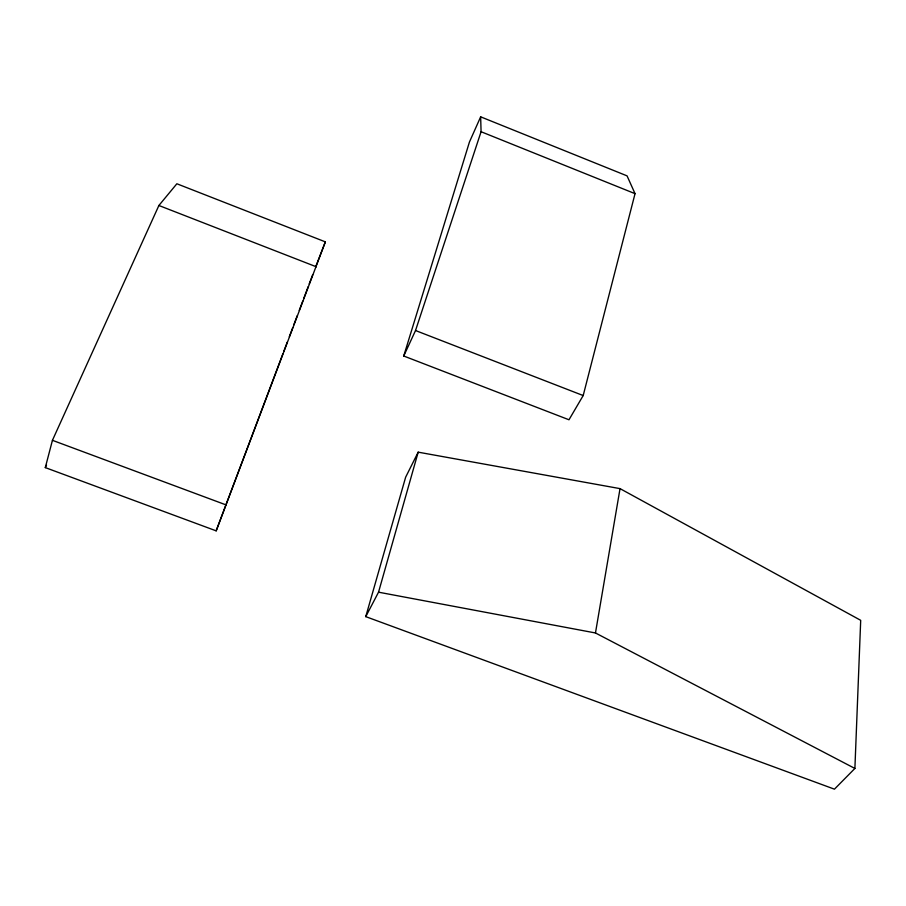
<?xml version="1.0" encoding="UTF-8"?>
<svg xmlns="http://www.w3.org/2000/svg" width="906" height="906" viewBox="0 0 906 906"><rect width="100%" height="100%" fill="white"/><g stroke="black" fill="none" stroke-linecap="round" stroke-linejoin="round"><path stroke-width="1.36" d="M854.89 768.447L860.7 620.316L620.032 488.628L418.187 452.162L405.65 477.179L365.752 616.635L834.449 789.171L854.89 768.447L595.468 632.966L378.538 592.184L365.752 616.635M595.468 632.966L620.032 488.628M583.192 395.548L635.038 193.657L627.054 175.866L480.656 116.829L469.433 142.049L403.736 356.013L568.979 419.772L583.192 395.548L415.526 330.531L403.736 356.013M45.3 467.609L52.435 440.316L158.89 205.492L176.863 183.771L325.356 241.868L216.172 530.848L45.3 467.609L46.523 465.072M378.538 592.184L418.187 452.162M415.526 330.531L481.075 131.721L480.656 116.829M216.172 530.848L282.831 353.952M283.827 351.313L287.304 342.072M289.297 336.783L292.785 327.542M293.77 324.903L297.259 315.662M299.252 310.384L302.729 301.143M303.725 298.504L308.199 286.624M309.195 283.986L312.672 274.745M315.673 266.828L325.356 241.868M52.435 440.316L226.262 504.982M158.89 205.492L316.375 266.817M481.075 131.721L635.038 193.657"/></g></svg>
